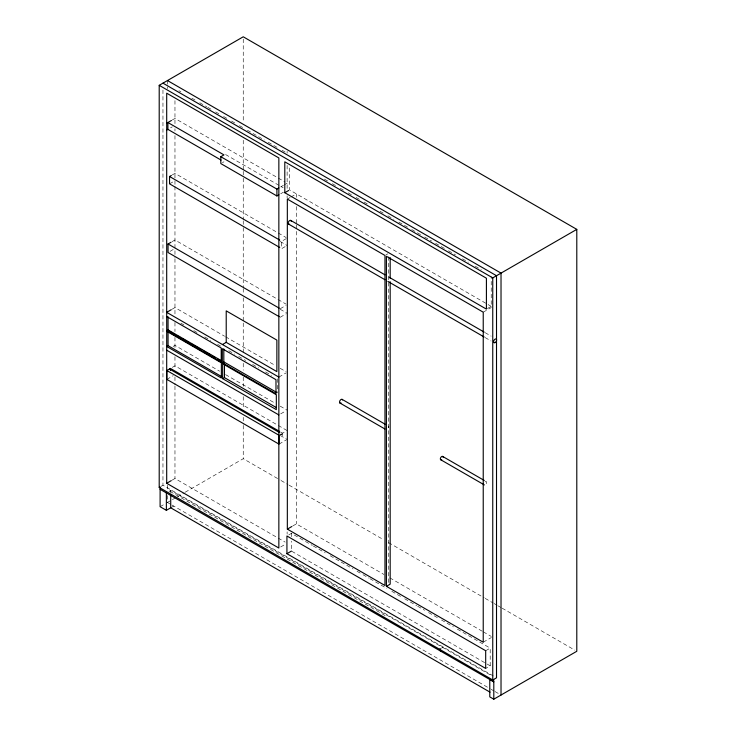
<?xml version="1.0" encoding="UTF-8"?>
<svg xmlns="http://www.w3.org/2000/svg" width="736" height="736" viewBox="0 0 736 736"><rect width="100%" height="100%" fill="white"/><g stroke="black" fill="none" stroke-linecap="round" stroke-linejoin="round"><path stroke-width="0.55" stroke-dasharray="3.68 2.76" d="M172.316 119.977L174.966 118.441L285.136 182.05M170.55 127.852L172.316 126.831M172.261 174.929L174.966 173.365L286.129 237.553M169.547 183.853L174.064 181.249M222.401 162.674L223.974 161.764M172.003 241.702L174.966 239.991L286.129 304.17M280.692 186.907L283.443 185.316M284.363 184.791L287.123 183.2M170.025 251.362L173.972 249.081M280.692 193.77L283.443 192.179M287.334 199.097L290.039 197.533M290.941 197.009L296.35 193.89L296.35 197.34M286.221 238.639L281.713 241.242L281.713 248.612L286.221 245.999M172.206 309.157L174.966 307.565L224.59 336.214M173.126 346.463L174.966 345.405L219.632 371.192M172.261 367.393L174.966 365.829L287.123 430.588M280.204 308.743L286.129 305.32M166.842 379.371L173.162 375.728M385.912 254.923L387.798 253.837M280.204 317.262L286.129 313.84M278.852 377.09L286.203 372.848M280.692 413.871L286.203 410.688M161.055 486.34L162.96 485.245L494.546 676.678M172.206 480.093L174.966 478.501L285.136 542.11M168.986 491.436L170.724 490.434L491.004 675.344M487.37 308.559L491.225 306.342L491.225 276.58M483.23 312.193L491.354 307.51M278.999 435.27L281.621 433.762L281.621 435.85L282.615 435.27L282.615 433.191L286.221 431.103M160.108 506.708L164.708 504.05M167.468 495.558L167.468 502.458L171.405 500.186M172.39 499.615L176.327 497.343M177.312 496.772L184.202 492.798M185.187 492.228L243.248 458.703L280.085 479.973M278.999 444.13L286.221 439.962M170.724 507.812L173.742 506.074M292.744 525.992L296.35 523.903L383.861 574.43M288.733 534.943L291.438 533.379L312.312 545.422M280.692 546.968L285.283 544.309M441.388 648.186L443.293 647.091M483.23 642.215L491.354 637.532M485.686 650.734L490.194 648.131L490.194 665.832L485.686 668.435M178.931 90.703L180.918 91.853M191.838 98.155L195.804 100.446M199.778 102.736L206.724 106.748M207.718 107.318L211.692 109.609M215.657 111.909L219.632 114.2M223.597 116.49L227.571 118.781M231.536 121.072L235.511 123.363M239.476 125.654L243.45 127.954M247.416 130.244L264.288 139.987M268.263 142.278L277.196 147.43M282.155 150.3L285.136 152.021M324.374 179.106L328.339 181.396M332.313 183.696L336.288 185.987M340.262 188.278L344.236 190.578M348.202 192.869L352.176 195.16M356.15 197.45L360.125 199.75M364.099 202.041L368.064 204.332M379.988 211.214L383.962 213.514M387.936 215.804L393.889 219.245M398.857 222.116L407.799 227.268M411.764 229.568L420.707 234.729M424.681 237.02L431.627 241.031M435.602 243.331L444.544 248.483M448.518 250.783L455.464 254.794M462.42 258.805L468.381 262.246M475.327 266.266L481.289 269.707M491.262 306.415L289.607 189.943L289.607 167.044M225.584 154.532L283.148 187.763M485.199 332.7L491.16 336.14M485.162 337.585L491.124 341.016M280.177 241.472L287.123 245.484M280.177 309.258L287.123 313.269M225.584 336.794L275.209 365.442M280.177 368.304L286.129 371.744M228.786 350.704L234.747 354.145M238.722 356.445L245.677 360.456M252.641 364.476L258.603 367.917M265.558 371.938L271.52 375.378M180.936 323.196L183.908 324.907M193.826 330.63L197.791 332.92M204.728 336.932L210.68 340.363M217.617 344.365L220.588 346.086M225.584 374.624L275.209 403.282M280.177 406.143L287.123 410.154M280.628 432.041L282.615 433.191M280.628 434.13L282.615 435.27M280.177 435.427L287.123 439.438M281.078 480.553L288.052 484.573M289.046 485.153L383.64 539.764M388.617 542.634L484.196 597.816M485.199 598.396L493.157 602.996M494.16 603.566L497.14 605.296M498.143 605.866L501.124 607.596M502.118 608.166L574.807 650.127M389.832 577.87L482.31 631.267M483.304 631.838L491.262 636.438M313.306 546.002L325.229 552.883M330.197 555.754L340.133 561.494M341.127 562.065L353.05 568.946M357.024 571.246L362.002 574.117M362.995 574.687L368.957 578.128M369.95 578.708L386.842 588.46M391.81 591.33L400.752 596.491M404.726 598.782L416.659 605.673M417.652 606.243L424.608 610.264M428.582 612.554L437.524 617.716M441.499 620.016L453.422 626.897M457.396 629.197L490.194 648.131M490.194 665.832L291.438 551.089L291.438 541.126M170.053 491.4L386.832 616.556M167.468 502.458L171.056 504.519M171.948 505.034L490.084 688.712M491.078 689.282L494.058 691.012M495.052 691.582L500.029 694.453M388.737 256.744L388.737 583.317M296.35 206.531L296.35 223.781M296.35 224.931L296.35 523.903M291.438 533.379L291.438 536.7M287.123 151.395L287.123 153.162M287.123 165.398L287.123 190.054M287.123 195.776L287.123 198.067M287.123 531.843L287.123 534.124M277.49 378.819L277.49 392.886M243.248 39.1L243.248 121.872M243.248 140.263L243.248 170.154M243.248 171.304L243.248 177.054M243.248 178.204L243.248 219.586M243.248 220.736L243.248 226.486M243.248 227.636L243.248 287.417M243.248 288.567L243.248 293.158M243.248 297.758L243.248 321.899M243.248 323.049L243.248 352.94M243.248 363.29L243.248 370.19M243.248 377.08L243.248 386.28M243.248 396.63L243.248 408.121M243.248 417.321L243.248 424.221M243.248 425.371L243.248 458.703M174.966 100.648L174.966 125.304M174.966 128.736L174.966 131.026M174.966 135.599L174.966 179.676M174.966 180.725L174.966 185.288M174.966 186.429L174.966 248.51M174.966 250.783L174.966 257.6M174.966 258.732L174.966 315.588M174.966 322.469L174.966 331.642M174.966 337.373L174.966 347.668M174.966 356.748L174.966 369.15M174.966 376.97L174.966 384.956M174.966 386.096L174.966 478.501M170.724 490.434L170.724 492.605M167.468 80.546L167.468 88.596M167.468 485.208L167.468 489.808M162.96 90.04L162.96 485.245M484.96 481.96A1.914 1.104 -60 0 1 486.662 482.485A1.914 1.104 -60 0 1 484.96 484.978M388.212 426.07A2.125 1.224 -60 0 1 388.212 427.809"/><path stroke-width="1.1" d="M162.96 83.15L496.515 275.724L496.515 677.819L492.752 679.99L159.206 487.416L159.206 85.321L243.248 36.8L576.794 229.374L576.794 651.277L493.801 699.2L489.78 696.882L489.78 679.494L493.801 681.812L493.801 699.2M166.695 123.216L171.433 120.483M166.695 130.079L167.9 129.38L221.021 160.052M279.726 247.462L169.547 183.853L169.547 176.493L171.359 175.453M278.852 194.828L276.902 195.96L220.818 163.585L220.818 156.722L223.974 154.9L167.9 122.526L167.9 129.38M279.211 316.682L168.047 252.503L168.047 243.984L171.01 242.273M220.818 156.722L276.902 189.097L278.852 187.974M284.795 192.712L486.413 309.12L486.413 278.217L284.795 161.819L284.795 192.712L288.65 190.495M171.286 309.69L166.695 312.34L278.852 377.09M171.028 332.203L168.047 330.473L166.695 331.255L221.37 362.83L221.37 378.028L166.695 346.454L168.047 345.672L221.729 376.666M166.842 370.521L278.999 435.27L278.999 444.13L166.842 379.371L166.842 370.521L170.458 368.432L279.634 431.471M222.456 344.531L226.219 342.36L276.865 371.606L276.865 340.106L226.219 310.868L226.219 342.36M222.309 362.765L275.982 393.751L275.982 379.693L222.309 348.708L222.309 362.765L223.818 361.9L276.497 392.316M222.658 378.663L276.331 409.648L276.331 394.726L222.658 363.731L222.658 378.663L224.462 377.623L276.147 407.468M159.206 85.321L492.752 277.895L576.794 229.374M159.206 487.416L160.108 486.892M166.695 483.276L278.852 548.026L278.852 157.936L166.695 93.187L166.695 483.276L171.286 480.617M160.108 487.701L160.108 506.708L166.373 510.324L170.724 507.812L490.01 692.153M287.334 529.12L384.974 585.488L384.974 255.466L287.334 199.097L287.334 529.12L291.842 526.516M286.93 553.693L485.686 668.435L485.686 650.734L286.93 535.983L286.93 553.693L291.438 551.089M386.418 586.325L483.23 642.215L483.23 312.193L386.418 256.303L386.418 586.325L390.172 584.154L390.172 281.732M439.53 649.262L440.432 648.738L440.432 651.167M160.108 489.32L493.801 681.812M167.468 80.546L501.023 273.12L501.023 695.032M290.702 220.404L384.974 274.832M388.939 277.122L484.214 332.129M288.678 224.14L384.937 279.717M387.909 281.437L484.178 337.005M169.547 176.493L279.726 240.102M168.047 243.984L279.211 308.163M442.667 456.44L484.288 480.47M342.12 399.381L385.048 424.166M440.754 459.752L484.352 484.923M339.986 403.061L384.873 428.968M166.695 316.535L221.223 348.008L221.223 362.167L166.695 330.685L168.047 329.903L221.582 360.806M173.015 333.344L175.002 334.494M176.999 335.644L179.98 337.364M181.967 338.514L188.922 342.525M190.909 343.675L201.848 349.986M203.835 351.136L210.8 355.157M212.787 356.307L214.774 357.457M217.755 359.177L219.742 360.318M166.695 350.18L278.852 414.929M169.464 369.012L279.634 432.621M493.654 679.466L493.654 681.895M492.752 277.895L492.752 679.99M390.172 257.582L390.172 278.282M276.902 189.097L276.902 195.96M224.462 363.842L224.462 377.623M223.818 348.919L223.818 361.9M170.724 494.776L170.724 507.812M170.458 368.432L170.458 370.521M168.047 316.839L168.047 330.473M168.047 331.559L168.047 345.672M166.373 492.945L166.373 510.324M289.368 224.149A2.125 1.224 -60 0 1 288.199 222.916A2.125 1.224 -60 0 1 289.745 220.506A2.125 1.224 -60 0 1 291.189 221.324M341.053 402.96A2.125 1.224 -60 0 1 339.554 402.233A2.125 1.224 -60 0 1 340.796 399.657A2.125 1.224 -60 0 1 342.507 399.933M441.71 459.66A1.914 1.104 -60 0 1 440.358 458.878A1.914 1.104 -60 0 1 441.71 456.532A1.914 1.104 -60 0 1 443.063 457.314M495.181 342.562A2.125 1.224 -60 0 0 496.377 339.204A2.125 1.224 -60 0 0 493.773 340.851A2.125 1.224 -60 0 0 495.181 342.562"/></g></svg>
